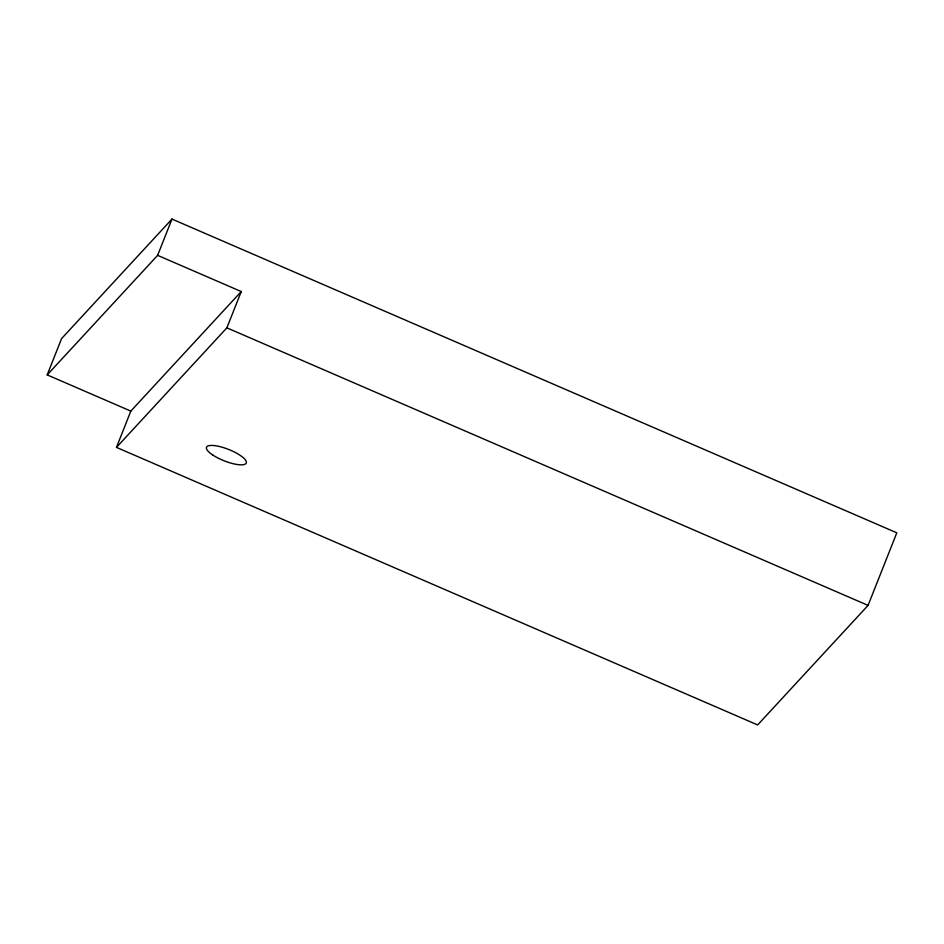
<?xml version="1.0" encoding="UTF-8"?>
<svg xmlns="http://www.w3.org/2000/svg" width="944" height="944" viewBox="0 0 944 944"><rect width="100%" height="100%" fill="white"/><g stroke="black" fill="none" stroke-linecap="round" stroke-linejoin="round"><path stroke-width="1.42" d="M47.2 374.898L61.572 338.601L171.985 219.067L896.8 532.817L868.067 605.399L757.643 724.933L116.466 447.385L130.827 411.1L241.251 291.554L157.624 255.352L47.2 374.898L130.827 411.1M157.624 255.352L171.985 219.067M116.466 447.385L226.879 327.839L241.251 291.554M226.879 327.839L868.067 605.399M212.801 455.043A21.382 6.112 21.6 0 0 245.9 463.575A21.382 6.112 21.6 0 0 220.459 446.76A21.382 6.112 21.6 0 0 212.801 455.043"/></g></svg>
